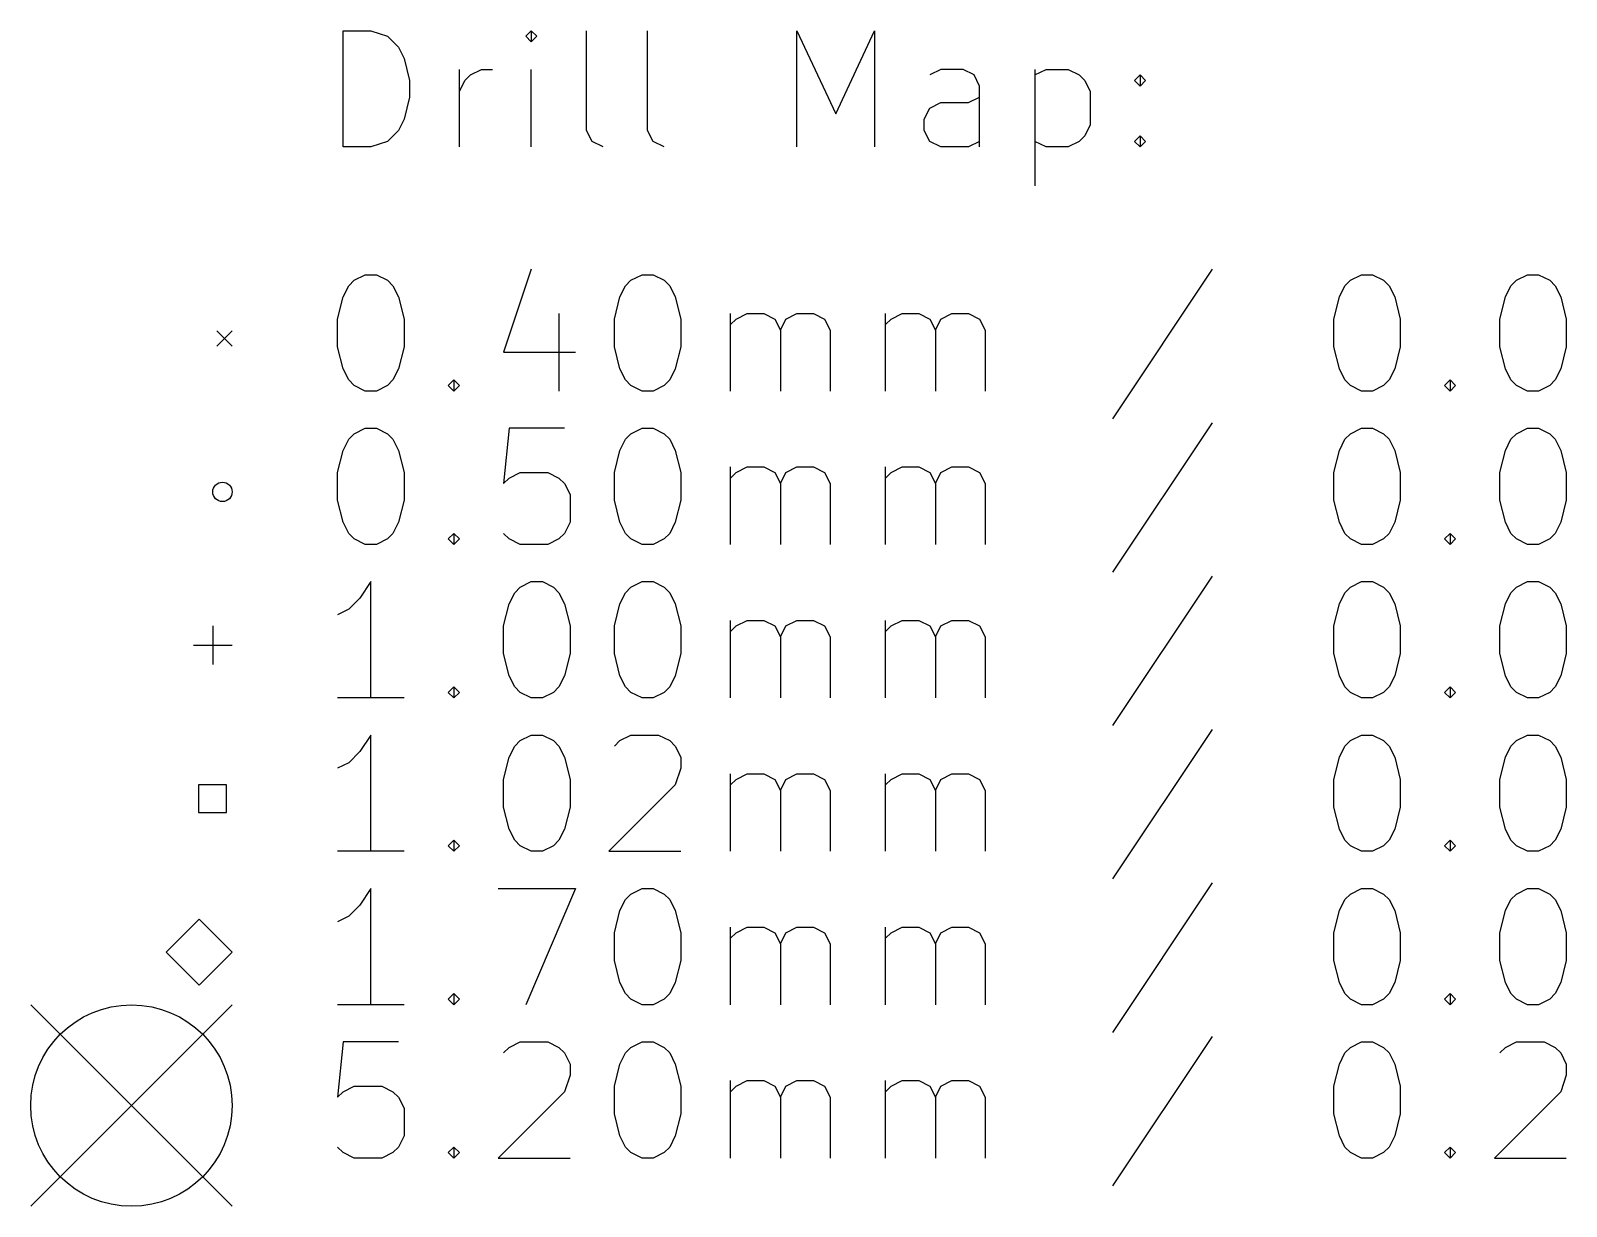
# Model space of a CAD drawing. Extents: x -5 to 120, y -32 to 64.
# Drawn here: x -5.28 to 34.36, y -32.08 to -1.73 of the extents above; entities that cross this region are included whole.
import ezdxf

# ---------------------------------------------------------------- set-up
doc = ezdxf.new("R2010")
doc.units = 0
doc.header["$MEASUREMENT"] = 0
doc.layers.add('BLACK', color=7, linetype='CONTINUOUS')

msp = doc.modelspace()

# ---------------------------------------------------------------- linework, layer by layer
at = {"layer": 'BLACK', "linetype": 'CONTINUOUS'}
for p, q in [((2.78928, -4.73214), (2.78928, -1.73214)), ((2.78928, -1.73214), (3.50357, -1.73214)), ((3.50357, -1.73214), (3.93214, -1.875)), ((3.93214, -1.875), (4.21786, -2.16071)), ((7.64643, -1.73214), (7.50357, -1.875)), ((7.50357, -1.875), (7.64643, -2.01786)), ((7.78928, -1.875), (7.64643, -1.73214)), ((7.64643, -1.73214), (7.64643, -2.01786)), ((7.64643, -2.01786), (7.78928, -1.875)), ((9.075, -4.30357), (9.075, -1.73214)), ((10.6464, -4.30357), (10.6464, -1.73214)), ((14.5036, -4.73214), (14.5036, -1.73214)), ((14.5036, -1.73214), (15.5036, -3.875)), ((15.5036, -3.875), (16.5036, -1.73214)), ((16.5036, -1.73214), (16.5036, -4.73214)), ((4.21786, -2.16071), (4.36071, -2.44643)), ((4.36071, -2.44643), (4.50357, -3.01786)), ((5.78928, -4.73214), (5.78928, -2.73214)), ((6.075, -2.875), (6.36071, -2.73214)), ((6.36071, -2.73214), (6.64643, -2.73214)), ((7.64643, -4.73214), (7.64643, -2.73214)), ((18.2179, -2.73214), (17.9321, -2.875)), ((18.7893, -2.73214), (18.2179, -2.73214)), ((19.075, -2.875), (18.7893, -2.73214)), ((20.6464, -2.73214), (20.6464, -5.73214)), ((20.6464, -2.875), (20.9321, -2.73214)), ((20.9321, -2.73214), (21.5036, -2.73214)), ((21.5036, -2.73214), (21.7893, -2.875)), ((4.50357, -3.01786), (4.50357, -3.44643)), ((5.78928, -3.30357), (5.93214, -3.01786)), ((5.93214, -3.01786), (6.075, -2.875)), ((19.2179, -3.16071), (19.075, -2.875)), ((19.2179, -4.73214), (19.2179, -3.16071)), ((21.7893, -2.875), (21.9321, -3.01786)), ((21.9321, -3.01786), (22.075, -3.30357)), ((23.2179, -3.01786), (23.3607, -2.875)), ((23.3607, -3.16071), (23.2179, -3.01786)), ((23.3607, -2.875), (23.5036, -3.01786)), ((23.3607, -2.875), (23.3607, -3.16071)), ((23.5036, -3.01786), (23.3607, -3.16071)), ((4.50357, -3.44643), (4.36071, -4.01786)), ((18.9321, -3.58929), (19.2179, -3.44643)), ((22.075, -3.30357), (22.075, -4.16071)), ((17.7893, -4.01786), (17.9321, -3.73214)), ((17.9321, -3.73214), (18.2179, -3.58929)), ((18.2179, -3.58929), (18.9321, -3.58929)), ((4.21786, -4.30357), (3.93214, -4.58929)), ((4.36071, -4.01786), (4.21786, -4.30357)), ((9.21786, -4.58929), (9.075, -4.30357)), ((10.7893, -4.58929), (10.6464, -4.30357)), ((17.7893, -4.30357), (17.7893, -4.01786)), ((17.9321, -4.58929), (17.7893, -4.30357)), ((22.075, -4.16071), (21.9321, -4.44643)), ((3.50357, -4.73214), (2.78928, -4.73214)), ((3.93214, -4.58929), (3.50357, -4.73214)), ((9.50357, -4.73214), (9.21786, -4.58929)), ((11.075, -4.73214), (10.7893, -4.58929)), ((18.2179, -4.73214), (17.9321, -4.58929)), ((18.9321, -4.73214), (18.2179, -4.73214)), ((19.2179, -4.58929), (18.9321, -4.73214)), ((20.9321, -4.73214), (20.6464, -4.58929)), ((21.5036, -4.73214), (20.9321, -4.73214)), ((21.7893, -4.58929), (21.5036, -4.73214)), ((21.9321, -4.44643), (21.7893, -4.58929)), ((23.2179, -4.58929), (23.3607, -4.44643)), ((23.3607, -4.73214), (23.2179, -4.58929)), ((23.3607, -4.44643), (23.5036, -4.58929)), ((23.3607, -4.44643), (23.3607, -4.73214)), ((23.5036, -4.58929), (23.3607, -4.73214)), ((7.64643, -7.88929), (6.93214, -10.0321)), ((25.2179, -7.88929), (22.6464, -11.7464)), ((2.78928, -8.60357), (2.93214, -8.31786)), ((2.93214, -8.31786), (3.075, -8.175)), ((3.075, -8.175), (3.36071, -8.03214)), ((3.36071, -8.03214), (3.64643, -8.03214)), ((3.64643, -8.03214), (3.93214, -8.175)), ((3.93214, -8.175), (4.075, -8.31786)), ((4.075, -8.31786), (4.21786, -8.60357)), ((9.93214, -8.60357), (10.075, -8.31786)), ((10.075, -8.31786), (10.2179, -8.175)), ((10.2179, -8.175), (10.5036, -8.03214)), ((10.5036, -8.03214), (10.7893, -8.03214)), ((10.7893, -8.03214), (11.075, -8.175)), ((11.075, -8.175), (11.2179, -8.31786)), ((11.2179, -8.31786), (11.3607, -8.60357)), ((28.5036, -8.60357), (28.6464, -8.31786)), ((28.6464, -8.31786), (28.7893, -8.175)), ((28.7893, -8.175), (29.075, -8.03214)), ((29.075, -8.03214), (29.3607, -8.03214)), ((29.3607, -8.03214), (29.6464, -8.175)), ((29.6464, -8.175), (29.7893, -8.31786)), ((29.7893, -8.31786), (29.9321, -8.60357)), ((32.7893, -8.60357), (32.9321, -8.31786)), ((32.9321, -8.31786), (33.075, -8.175)), ((33.075, -8.175), (33.3607, -8.03214)), ((33.3607, -8.03214), (33.6464, -8.03214)), ((33.6464, -8.03214), (33.9321, -8.175)), ((33.9321, -8.175), (34.075, -8.31786)), ((34.075, -8.31786), (34.2179, -8.60357)), ((2.64643, -9.175), (2.78928, -8.60357)), ((4.21786, -8.60357), (4.36071, -9.175)), ((9.78928, -9.175), (9.93214, -8.60357)), ((11.3607, -8.60357), (11.5036, -9.175)), ((28.3607, -9.175), (28.5036, -8.60357)), ((29.9321, -8.60357), (30.075, -9.175)), ((32.6464, -9.175), (32.7893, -8.60357)), ((34.2179, -8.60357), (34.3607, -9.175)), ((8.36071, -9.03214), (8.36071, -11.0321)), ((12.7893, -11.0321), (12.7893, -9.03214)), ((12.9321, -9.175), (13.2179, -9.03214)), ((13.2179, -9.03214), (13.6464, -9.03214)), ((13.6464, -9.03214), (13.9321, -9.175)), ((14.2179, -9.175), (14.5036, -9.03214)), ((14.5036, -9.03214), (14.9321, -9.03214)), ((14.9321, -9.03214), (15.2179, -9.175)), ((16.7893, -11.0321), (16.7893, -9.03214)), ((16.9321, -9.175), (17.2179, -9.03214)), ((17.2179, -9.03214), (17.6464, -9.03214)), ((17.6464, -9.03214), (17.9321, -9.175)), ((18.2179, -9.175), (18.5036, -9.03214)), ((18.5036, -9.03214), (18.9321, -9.03214)), ((18.9321, -9.03214), (19.2179, -9.175)), ((-0.475, -9.475), (-0.075, -9.875)), ((-0.075, -9.475), (-0.475, -9.875)), ((2.64643, -9.88929), (2.64643, -9.175)), ((4.36071, -9.175), (4.36071, -9.88929)), ((9.78928, -9.88929), (9.78928, -9.175)), ((11.5036, -9.175), (11.5036, -9.88929)), ((12.7893, -9.31786), (12.9321, -9.175)), ((13.9321, -9.175), (14.075, -9.46072)), ((14.075, -9.46072), (14.2179, -9.175)), ((14.075, -9.46072), (14.075, -11.0321)), ((15.2179, -9.175), (15.3607, -9.46072)), ((15.3607, -9.46072), (15.3607, -11.0321)), ((16.7893, -9.31786), (16.9321, -9.175)), ((17.9321, -9.175), (18.075, -9.46072)), ((18.075, -9.46072), (18.2179, -9.175)), ((18.075, -9.46072), (18.075, -11.0321)), ((19.2179, -9.175), (19.3607, -9.46072)), ((19.3607, -9.46072), (19.3607, -11.0321)), ((28.3607, -9.88929), (28.3607, -9.175)), ((30.075, -9.175), (30.075, -9.88929)), ((32.6464, -9.88929), (32.6464, -9.175)), ((34.3607, -9.175), (34.3607, -9.88929)), ((2.78928, -10.4607), (2.64643, -9.88929)), ((4.36071, -9.88929), (4.21786, -10.4607)), ((9.93214, -10.4607), (9.78928, -9.88929)), ((11.5036, -9.88929), (11.3607, -10.4607)), ((28.5036, -10.4607), (28.3607, -9.88929)), ((30.075, -9.88929), (29.9321, -10.4607)), ((32.7893, -10.4607), (32.6464, -9.88929)), ((34.3607, -9.88929), (34.2179, -10.4607)), ((6.93214, -10.0321), (8.78928, -10.0321)), ((2.93214, -10.7464), (2.78928, -10.4607)), ((4.21786, -10.4607), (4.075, -10.7464)), ((10.075, -10.7464), (9.93214, -10.4607)), ((11.3607, -10.4607), (11.2179, -10.7464)), ((28.6464, -10.7464), (28.5036, -10.4607)), ((29.9321, -10.4607), (29.7893, -10.7464)), ((32.9321, -10.7464), (32.7893, -10.4607)), ((34.2179, -10.4607), (34.075, -10.7464)), ((3.075, -10.8893), (2.93214, -10.7464)), ((3.36071, -11.0321), (3.075, -10.8893)), ((3.64643, -11.0321), (3.36071, -11.0321)), ((3.93214, -10.8893), (3.64643, -11.0321)), ((4.075, -10.7464), (3.93214, -10.8893)), ((5.50357, -10.8893), (5.64643, -10.7464)), ((5.64643, -11.0321), (5.50357, -10.8893)), ((5.64643, -10.7464), (5.78928, -10.8893)), ((5.64643, -10.7464), (5.64643, -11.0321)), ((5.78928, -10.8893), (5.64643, -11.0321)), ((10.2179, -10.8893), (10.075, -10.7464)), ((10.5036, -11.0321), (10.2179, -10.8893)), ((10.7893, -11.0321), (10.5036, -11.0321)), ((11.075, -10.8893), (10.7893, -11.0321)), ((11.2179, -10.7464), (11.075, -10.8893)), ((28.7893, -10.8893), (28.6464, -10.7464)), ((29.075, -11.0321), (28.7893, -10.8893)), ((29.3607, -11.0321), (29.075, -11.0321)), ((29.6464, -10.8893), (29.3607, -11.0321)), ((29.7893, -10.7464), (29.6464, -10.8893)), ((31.2179, -10.8893), (31.3607, -10.7464)), ((31.3607, -11.0321), (31.2179, -10.8893)), ((31.3607, -10.7464), (31.5036, -10.8893)), ((31.3607, -10.7464), (31.3607, -11.0321)), ((31.5036, -10.8893), (31.3607, -11.0321)), ((33.075, -10.8893), (32.9321, -10.7464)), ((33.3607, -11.0321), (33.075, -10.8893)), ((33.6464, -11.0321), (33.3607, -11.0321)), ((33.9321, -10.8893), (33.6464, -11.0321)), ((34.075, -10.7464), (33.9321, -10.8893)), ((25.2179, -11.8493), (22.6464, -15.7064)), ((2.78928, -12.5636), (2.93214, -12.2779)), ((2.93214, -12.2779), (3.075, -12.135)), ((3.075, -12.135), (3.36071, -11.9921)), ((3.36071, -11.9921), (3.64643, -11.9921)), ((3.64643, -11.9921), (3.93214, -12.135)), ((3.93214, -12.135), (4.075, -12.2779)), ((4.075, -12.2779), (4.21786, -12.5636)), ((7.075, -11.9921), (6.93214, -13.4207)), ((8.50357, -11.9921), (7.075, -11.9921)), ((9.93214, -12.5636), (10.075, -12.2779)), ((10.075, -12.2779), (10.2179, -12.135)), ((10.2179, -12.135), (10.5036, -11.9921)), ((10.5036, -11.9921), (10.7893, -11.9921)), ((10.7893, -11.9921), (11.075, -12.135)), ((11.075, -12.135), (11.2179, -12.2779)), ((11.2179, -12.2779), (11.3607, -12.5636)), ((28.5036, -12.5636), (28.6464, -12.2779)), ((28.6464, -12.2779), (28.7893, -12.135)), ((28.7893, -12.135), (29.075, -11.9921)), ((29.075, -11.9921), (29.3607, -11.9921)), ((29.3607, -11.9921), (29.6464, -12.135)), ((29.6464, -12.135), (29.7893, -12.2779)), ((29.7893, -12.2779), (29.9321, -12.5636)), ((32.7893, -12.5636), (32.9321, -12.2779)), ((32.9321, -12.2779), (33.075, -12.135)), ((33.075, -12.135), (33.3607, -11.9921)), ((33.3607, -11.9921), (33.6464, -11.9921)), ((33.6464, -11.9921), (33.9321, -12.135)), ((33.9321, -12.135), (34.075, -12.2779)), ((34.075, -12.2779), (34.2179, -12.5636)), ((2.64643, -13.135), (2.78928, -12.5636)), ((4.21786, -12.5636), (4.36071, -13.135)), ((9.78928, -13.135), (9.93214, -12.5636)), ((11.3607, -12.5636), (11.5036, -13.135)), ((28.3607, -13.135), (28.5036, -12.5636)), ((29.9321, -12.5636), (30.075, -13.135)), ((32.6464, -13.135), (32.7893, -12.5636)), ((34.2179, -12.5636), (34.3607, -13.135)), ((12.7893, -14.9921), (12.7893, -12.9921)), ((12.9321, -13.135), (13.2179, -12.9921)), ((13.2179, -12.9921), (13.6464, -12.9921)), ((13.6464, -12.9921), (13.9321, -13.135)), ((14.2179, -13.135), (14.5036, -12.9921)), ((14.5036, -12.9921), (14.9321, -12.9921)), ((14.9321, -12.9921), (15.2179, -13.135)), ((16.7893, -14.9921), (16.7893, -12.9921)), ((16.9321, -13.135), (17.2179, -12.9921)), ((17.2179, -12.9921), (17.6464, -12.9921)), ((17.6464, -12.9921), (17.9321, -13.135)), ((18.2179, -13.135), (18.5036, -12.9921)), ((18.5036, -12.9921), (18.9321, -12.9921)), ((18.9321, -12.9921), (19.2179, -13.135)), ((2.64643, -13.8493), (2.64643, -13.135)), ((4.36071, -13.135), (4.36071, -13.8493)), ((6.93214, -13.4207), (7.075, -13.2779)), ((7.075, -13.2779), (7.36071, -13.135)), ((7.36071, -13.135), (8.075, -13.135)), ((8.075, -13.135), (8.36071, -13.2779)), ((8.36071, -13.2779), (8.50357, -13.4207)), ((8.50357, -13.4207), (8.64643, -13.7064)), ((9.78928, -13.8493), (9.78928, -13.135)), ((11.5036, -13.135), (11.5036, -13.8493)), ((12.7893, -13.2779), (12.9321, -13.135)), ((13.9321, -13.135), (14.075, -13.4207)), ((14.075, -13.4207), (14.2179, -13.135)), ((14.075, -13.4207), (14.075, -14.9921)), ((15.2179, -13.135), (15.3607, -13.4207)), ((15.3607, -13.4207), (15.3607, -14.9921)), ((16.7893, -13.2779), (16.9321, -13.135)), ((17.9321, -13.135), (18.075, -13.4207)), ((18.075, -13.4207), (18.2179, -13.135)), ((18.075, -13.4207), (18.075, -14.9921)), ((19.2179, -13.135), (19.3607, -13.4207)), ((19.3607, -13.4207), (19.3607, -14.9921)), ((28.3607, -13.8493), (28.3607, -13.135)), ((30.075, -13.135), (30.075, -13.8493)), ((32.6464, -13.8493), (32.6464, -13.135)), ((34.3607, -13.135), (34.3607, -13.8493)), ((2.78928, -14.4207), (2.64643, -13.8493)), ((4.36071, -13.8493), (4.21786, -14.4207)), ((8.64643, -13.7064), (8.64643, -14.4207)), ((9.93214, -14.4207), (9.78928, -13.8493)), ((11.5036, -13.8493), (11.3607, -14.4207)), ((28.5036, -14.4207), (28.3607, -13.8493)), ((30.075, -13.8493), (29.9321, -14.4207)), ((32.7893, -14.4207), (32.6464, -13.8493)), ((34.3607, -13.8493), (34.2179, -14.4207)), ((2.93214, -14.7064), (2.78928, -14.4207)), ((4.21786, -14.4207), (4.075, -14.7064)), ((8.64643, -14.4207), (8.50357, -14.7064)), ((10.075, -14.7064), (9.93214, -14.4207)), ((11.3607, -14.4207), (11.2179, -14.7064)), ((28.6464, -14.7064), (28.5036, -14.4207)), ((29.9321, -14.4207), (29.7893, -14.7064)), ((32.9321, -14.7064), (32.7893, -14.4207)), ((34.2179, -14.4207), (34.075, -14.7064)), ((3.075, -14.8493), (2.93214, -14.7064)), ((3.36071, -14.9921), (3.075, -14.8493)), ((3.64643, -14.9921), (3.36071, -14.9921)), ((3.93214, -14.8493), (3.64643, -14.9921)), ((4.075, -14.7064), (3.93214, -14.8493)), ((5.50357, -14.8493), (5.64643, -14.7064)), ((5.64643, -14.9921), (5.50357, -14.8493)), ((5.64643, -14.7064), (5.78928, -14.8493)), ((5.64643, -14.7064), (5.64643, -14.9921)), ((5.78928, -14.8493), (5.64643, -14.9921)), ((7.075, -14.8493), (6.93214, -14.7064)), ((7.36071, -14.9921), (7.075, -14.8493)), ((8.075, -14.9921), (7.36071, -14.9921)), ((8.36071, -14.8493), (8.075, -14.9921)), ((8.50357, -14.7064), (8.36071, -14.8493)), ((10.2179, -14.8493), (10.075, -14.7064)), ((10.5036, -14.9921), (10.2179, -14.8493)), ((10.7893, -14.9921), (10.5036, -14.9921)), ((11.075, -14.8493), (10.7893, -14.9921)), ((11.2179, -14.7064), (11.075, -14.8493)), ((28.7893, -14.8493), (28.6464, -14.7064)), ((29.075, -14.9921), (28.7893, -14.8493)), ((29.3607, -14.9921), (29.075, -14.9921)), ((29.6464, -14.8493), (29.3607, -14.9921)), ((29.7893, -14.7064), (29.6464, -14.8493)), ((31.2179, -14.8493), (31.3607, -14.7064)), ((31.3607, -14.9921), (31.2179, -14.8493)), ((31.3607, -14.7064), (31.5036, -14.8493)), ((31.3607, -14.7064), (31.3607, -14.9921)), ((31.5036, -14.8493), (31.3607, -14.9921)), ((33.075, -14.8493), (32.9321, -14.7064)), ((33.3607, -14.9921), (33.075, -14.8493)), ((33.6464, -14.9921), (33.3607, -14.9921)), ((33.9321, -14.8493), (33.6464, -14.9921)), ((34.075, -14.7064), (33.9321, -14.8493)), ((25.2179, -15.8093), (22.6464, -19.6664)), ((3.50357, -15.9521), (3.21786, -16.3807)), ((3.50357, -18.9521), (3.50357, -15.9521)), ((7.075, -16.5236), (7.21786, -16.2379)), ((7.21786, -16.2379), (7.36071, -16.095)), ((7.36071, -16.095), (7.64643, -15.9521)), ((7.64643, -15.9521), (7.93214, -15.9521)), ((7.93214, -15.9521), (8.21786, -16.095)), ((8.21786, -16.095), (8.36071, -16.2379)), ((8.36071, -16.2379), (8.50357, -16.5236)), ((9.93214, -16.5236), (10.075, -16.2379)), ((10.075, -16.2379), (10.2179, -16.095)), ((10.2179, -16.095), (10.5036, -15.9521)), ((10.5036, -15.9521), (10.7893, -15.9521)), ((10.7893, -15.9521), (11.075, -16.095)), ((11.075, -16.095), (11.2179, -16.2379)), ((11.2179, -16.2379), (11.3607, -16.5236)), ((28.5036, -16.5236), (28.6464, -16.2379)), ((28.6464, -16.2379), (28.7893, -16.095)), ((28.7893, -16.095), (29.075, -15.9521)), ((29.075, -15.9521), (29.3607, -15.9521)), ((29.3607, -15.9521), (29.6464, -16.095)), ((29.6464, -16.095), (29.7893, -16.2379)), ((29.7893, -16.2379), (29.9321, -16.5236)), ((32.7893, -16.5236), (32.9321, -16.2379)), ((32.9321, -16.2379), (33.075, -16.095)), ((33.075, -16.095), (33.3607, -15.9521)), ((33.3607, -15.9521), (33.6464, -15.9521)), ((33.6464, -15.9521), (33.9321, -16.095)), ((33.9321, -16.095), (34.075, -16.2379)), ((34.075, -16.2379), (34.2179, -16.5236)), ((3.21786, -16.3807), (2.93214, -16.6664)), ((6.93214, -17.095), (7.075, -16.5236)), ((8.50357, -16.5236), (8.64643, -17.095)), ((9.78928, -17.095), (9.93214, -16.5236)), ((11.3607, -16.5236), (11.5036, -17.095)), ((28.3607, -17.095), (28.5036, -16.5236)), ((29.9321, -16.5236), (30.075, -17.095)), ((32.6464, -17.095), (32.7893, -16.5236)), ((34.2179, -16.5236), (34.3607, -17.095)), ((2.93214, -16.6664), (2.64643, -16.8093)), ((12.7893, -18.9521), (12.7893, -16.9521)), ((12.9321, -17.095), (13.2179, -16.9521)), ((13.2179, -16.9521), (13.6464, -16.9521)), ((13.6464, -16.9521), (13.9321, -17.095)), ((14.2179, -17.095), (14.5036, -16.9521)), ((14.5036, -16.9521), (14.9321, -16.9521)), ((14.9321, -16.9521), (15.2179, -17.095)), ((16.7893, -18.9521), (16.7893, -16.9521)), ((16.9321, -17.095), (17.2179, -16.9521)), ((17.2179, -16.9521), (17.6464, -16.9521)), ((17.6464, -16.9521), (17.9321, -17.095)), ((18.2179, -17.095), (18.5036, -16.9521)), ((18.5036, -16.9521), (18.9321, -16.9521)), ((18.9321, -16.9521), (19.2179, -17.095)), ((-0.575, -17.095), (-0.575, -18.095)), ((6.93214, -17.8093), (6.93214, -17.095)), ((8.64643, -17.095), (8.64643, -17.8093)), ((9.78928, -17.8093), (9.78928, -17.095)), ((11.5036, -17.095), (11.5036, -17.8093)), ((12.7893, -17.2379), (12.9321, -17.095)), ((13.9321, -17.095), (14.075, -17.3807)), ((14.075, -17.3807), (14.2179, -17.095)), ((14.075, -17.3807), (14.075, -18.9521)), ((15.2179, -17.095), (15.3607, -17.3807)), ((15.3607, -17.3807), (15.3607, -18.9521)), ((16.7893, -17.2379), (16.9321, -17.095)), ((17.9321, -17.095), (18.075, -17.3807)), ((18.075, -17.3807), (18.2179, -17.095)), ((18.075, -17.3807), (18.075, -18.9521)), ((19.2179, -17.095), (19.3607, -17.3807)), ((19.3607, -17.3807), (19.3607, -18.9521)), ((28.3607, -17.8093), (28.3607, -17.095)), ((30.075, -17.095), (30.075, -17.8093)), ((32.6464, -17.8093), (32.6464, -17.095)), ((34.3607, -17.095), (34.3607, -17.8093)), ((-1.075, -17.595), (-0.075, -17.595)), ((7.075, -18.3807), (6.93214, -17.8093)), ((8.64643, -17.8093), (8.50357, -18.3807)), ((9.93214, -18.3807), (9.78928, -17.8093)), ((11.5036, -17.8093), (11.3607, -18.3807)), ((28.5036, -18.3807), (28.3607, -17.8093)), ((30.075, -17.8093), (29.9321, -18.3807)), ((32.7893, -18.3807), (32.6464, -17.8093)), ((34.3607, -17.8093), (34.2179, -18.3807)), ((7.21786, -18.6664), (7.075, -18.3807)), ((8.50357, -18.3807), (8.36071, -18.6664)), ((10.075, -18.6664), (9.93214, -18.3807)), ((11.3607, -18.3807), (11.2179, -18.6664)), ((28.6464, -18.6664), (28.5036, -18.3807)), ((29.9321, -18.3807), (29.7893, -18.6664)), ((32.9321, -18.6664), (32.7893, -18.3807)), ((34.2179, -18.3807), (34.075, -18.6664)), ((4.36071, -18.9521), (2.64643, -18.9521)), ((5.50357, -18.8093), (5.64643, -18.6664)), ((5.64643, -18.9521), (5.50357, -18.8093)), ((5.64643, -18.6664), (5.78928, -18.8093)), ((5.64643, -18.6664), (5.64643, -18.9521)), ((5.78928, -18.8093), (5.64643, -18.9521)), ((7.36071, -18.8093), (7.21786, -18.6664)), ((7.64643, -18.9521), (7.36071, -18.8093)), ((7.93214, -18.9521), (7.64643, -18.9521)), ((8.21786, -18.8093), (7.93214, -18.9521)), ((8.36071, -18.6664), (8.21786, -18.8093)), ((10.2179, -18.8093), (10.075, -18.6664)), ((10.5036, -18.9521), (10.2179, -18.8093)), ((10.7893, -18.9521), (10.5036, -18.9521)), ((11.075, -18.8093), (10.7893, -18.9521)), ((11.2179, -18.6664), (11.075, -18.8093)), ((28.7893, -18.8093), (28.6464, -18.6664)), ((29.075, -18.9521), (28.7893, -18.8093)), ((29.3607, -18.9521), (29.075, -18.9521)), ((29.6464, -18.8093), (29.3607, -18.9521)), ((29.7893, -18.6664), (29.6464, -18.8093)), ((31.2179, -18.8093), (31.3607, -18.6664)), ((31.3607, -18.9521), (31.2179, -18.8093)), ((31.3607, -18.6664), (31.5036, -18.8093)), ((31.3607, -18.6664), (31.3607, -18.9521)), ((31.5036, -18.8093), (31.3607, -18.9521)), ((33.075, -18.8093), (32.9321, -18.6664)), ((33.3607, -18.9521), (33.075, -18.8093)), ((33.6464, -18.9521), (33.3607, -18.9521)), ((33.9321, -18.8093), (33.6464, -18.9521)), ((34.075, -18.6664), (33.9321, -18.8093)), ((25.2179, -19.7693), (22.6464, -23.6264)), ((3.50357, -19.9121), (3.21786, -20.3407)), ((3.50357, -22.9121), (3.50357, -19.9121)), ((7.075, -20.4836), (7.21786, -20.1979)), ((7.21786, -20.1979), (7.36071, -20.055)), ((7.36071, -20.055), (7.64643, -19.9121)), ((7.64643, -19.9121), (7.93214, -19.9121)), ((7.93214, -19.9121), (8.21786, -20.055)), ((8.21786, -20.055), (8.36071, -20.1979)), ((8.36071, -20.1979), (8.50357, -20.4836)), ((9.78928, -20.1979), (9.93214, -20.055)), ((9.93214, -20.055), (10.2179, -19.9121)), ((10.2179, -19.9121), (10.9321, -19.9121)), ((10.9321, -19.9121), (11.2179, -20.055)), ((11.2179, -20.055), (11.3607, -20.1979)), ((11.3607, -20.1979), (11.5036, -20.4836)), ((28.5036, -20.4836), (28.6464, -20.1979)), ((28.6464, -20.1979), (28.7893, -20.055)), ((28.7893, -20.055), (29.075, -19.9121)), ((29.075, -19.9121), (29.3607, -19.9121)), ((29.3607, -19.9121), (29.6464, -20.055)), ((29.6464, -20.055), (29.7893, -20.1979)), ((29.7893, -20.1979), (29.9321, -20.4836)), ((32.7893, -20.4836), (32.9321, -20.1979)), ((32.9321, -20.1979), (33.075, -20.055)), ((33.075, -20.055), (33.3607, -19.9121)), ((33.3607, -19.9121), (33.6464, -19.9121)), ((33.6464, -19.9121), (33.9321, -20.055)), ((33.9321, -20.055), (34.075, -20.1979)), ((34.075, -20.1979), (34.2179, -20.4836)), ((3.21786, -20.3407), (2.93214, -20.6264)), ((6.93214, -21.055), (7.075, -20.4836)), ((8.50357, -20.4836), (8.64643, -21.055)), ((11.5036, -20.4836), (11.5036, -20.7693)), ((28.3607, -21.055), (28.5036, -20.4836)), ((29.9321, -20.4836), (30.075, -21.055)), ((32.6464, -21.055), (32.7893, -20.4836)), ((34.2179, -20.4836), (34.3607, -21.055)), ((2.93214, -20.6264), (2.64643, -20.7693)), ((11.5036, -20.7693), (11.3607, -21.1979)), ((12.7893, -22.9121), (12.7893, -20.9121)), ((12.9321, -21.055), (13.2179, -20.9121)), ((13.2179, -20.9121), (13.6464, -20.9121)), ((13.6464, -20.9121), (13.9321, -21.055)), ((14.2179, -21.055), (14.5036, -20.9121)), ((14.5036, -20.9121), (14.9321, -20.9121)), ((14.9321, -20.9121), (15.2179, -21.055)), ((16.7893, -22.9121), (16.7893, -20.9121)), ((16.9321, -21.055), (17.2179, -20.9121)), ((17.2179, -20.9121), (17.6464, -20.9121)), ((17.6464, -20.9121), (17.9321, -21.055)), ((18.2179, -21.055), (18.5036, -20.9121)), ((18.5036, -20.9121), (18.9321, -20.9121)), ((18.9321, -20.9121), (19.2179, -21.055)), ((-0.22379, -21.1958), (-0.94222, -21.1958)), ((-0.94222, -21.1958), (-0.94222, -21.9142)), ((-0.22379, -21.9142), (-0.22379, -21.1958)), ((6.93214, -21.7693), (6.93214, -21.055)), ((8.64643, -21.055), (8.64643, -21.7693)), ((11.3607, -21.1979), (9.64643, -22.9121)), ((12.7893, -21.1979), (12.9321, -21.055)), ((13.9321, -21.055), (14.075, -21.3407)), ((14.075, -21.3407), (14.2179, -21.055)), ((14.075, -21.3407), (14.075, -22.9121)), ((15.2179, -21.055), (15.3607, -21.3407)), ((15.3607, -21.3407), (15.3607, -22.9121)), ((16.7893, -21.1979), (16.9321, -21.055)), ((17.9321, -21.055), (18.075, -21.3407)), ((18.075, -21.3407), (18.2179, -21.055)), ((18.075, -21.3407), (18.075, -22.9121)), ((19.2179, -21.055), (19.3607, -21.3407)), ((19.3607, -21.3407), (19.3607, -22.9121)), ((28.3607, -21.7693), (28.3607, -21.055)), ((30.075, -21.055), (30.075, -21.7693)), ((32.6464, -21.7693), (32.6464, -21.055)), ((34.3607, -21.055), (34.3607, -21.7693)), ((7.075, -22.3407), (6.93214, -21.7693)), ((8.64643, -21.7693), (8.50357, -22.3407)), ((28.5036, -22.3407), (28.3607, -21.7693)), ((30.075, -21.7693), (29.9321, -22.3407)), ((32.7893, -22.3407), (32.6464, -21.7693)), ((34.3607, -21.7693), (34.2179, -22.3407)), ((-0.94222, -21.9142), (-0.22379, -21.9142)), ((7.21786, -22.6264), (7.075, -22.3407)), ((8.50357, -22.3407), (8.36071, -22.6264)), ((28.6464, -22.6264), (28.5036, -22.3407)), ((29.9321, -22.3407), (29.7893, -22.6264)), ((32.9321, -22.6264), (32.7893, -22.3407)), ((34.2179, -22.3407), (34.075, -22.6264)), ((4.36071, -22.9121), (2.64643, -22.9121)), ((5.50357, -22.7693), (5.64643, -22.6264)), ((5.64643, -22.9121), (5.50357, -22.7693)), ((5.64643, -22.6264), (5.78928, -22.7693)), ((5.64643, -22.6264), (5.64643, -22.9121)), ((5.78928, -22.7693), (5.64643, -22.9121)), ((7.36071, -22.7693), (7.21786, -22.6264)), ((7.64643, -22.9121), (7.36071, -22.7693)), ((7.93214, -22.9121), (7.64643, -22.9121)), ((8.21786, -22.7693), (7.93214, -22.9121)), ((8.36071, -22.6264), (8.21786, -22.7693)), ((9.64643, -22.9121), (11.5036, -22.9121)), ((28.7893, -22.7693), (28.6464, -22.6264)), ((29.075, -22.9121), (28.7893, -22.7693)), ((29.3607, -22.9121), (29.075, -22.9121)), ((29.6464, -22.7693), (29.3607, -22.9121)), ((29.7893, -22.6264), (29.6464, -22.7693)), ((31.2179, -22.7693), (31.3607, -22.6264)), ((31.3607, -22.9121), (31.2179, -22.7693)), ((31.3607, -22.6264), (31.5036, -22.7693)), ((31.3607, -22.6264), (31.3607, -22.9121)), ((31.5036, -22.7693), (31.3607, -22.9121)), ((33.075, -22.7693), (32.9321, -22.6264)), ((33.3607, -22.9121), (33.075, -22.7693)), ((33.6464, -22.9121), (33.3607, -22.9121)), ((33.9321, -22.7693), (33.6464, -22.9121)), ((34.075, -22.6264), (33.9321, -22.7693)), ((25.2179, -23.7293), (22.6464, -27.5864)), ((3.50357, -23.8721), (3.21786, -24.3007)), ((3.50357, -26.8721), (3.50357, -23.8721)), ((6.78928, -23.8721), (8.78928, -23.8721)), ((8.78928, -23.8721), (7.50357, -26.8721)), ((9.93214, -24.4436), (10.075, -24.1579)), ((10.075, -24.1579), (10.2179, -24.015)), ((10.2179, -24.015), (10.5036, -23.8721)), ((10.5036, -23.8721), (10.7893, -23.8721)), ((10.7893, -23.8721), (11.075, -24.015)), ((11.075, -24.015), (11.2179, -24.1579)), ((11.2179, -24.1579), (11.3607, -24.4436)), ((28.5036, -24.4436), (28.6464, -24.1579)), ((28.6464, -24.1579), (28.7893, -24.015)), ((28.7893, -24.015), (29.075, -23.8721)), ((29.075, -23.8721), (29.3607, -23.8721)), ((29.3607, -23.8721), (29.6464, -24.015)), ((29.6464, -24.015), (29.7893, -24.1579)), ((29.7893, -24.1579), (29.9321, -24.4436)), ((32.7893, -24.4436), (32.9321, -24.1579)), ((32.9321, -24.1579), (33.075, -24.015)), ((33.075, -24.015), (33.3607, -23.8721)), ((33.3607, -23.8721), (33.6464, -23.8721)), ((33.6464, -23.8721), (33.9321, -24.015)), ((33.9321, -24.015), (34.075, -24.1579)), ((34.075, -24.1579), (34.2179, -24.4436)), ((3.21786, -24.3007), (2.93214, -24.5864)), ((9.78928, -25.015), (9.93214, -24.4436)), ((11.3607, -24.4436), (11.5036, -25.015)), ((28.3607, -25.015), (28.5036, -24.4436)), ((29.9321, -24.4436), (30.075, -25.015)), ((32.6464, -25.015), (32.7893, -24.4436)), ((34.2179, -24.4436), (34.3607, -25.015)), ((-0.925, -24.665), (-1.775, -25.515)), ((-0.075, -25.515), (-0.925, -24.665)), ((2.93214, -24.5864), (2.64643, -24.7293)), ((12.7893, -26.8721), (12.7893, -24.8721)), ((12.9321, -25.015), (13.2179, -24.8721)), ((13.2179, -24.8721), (13.6464, -24.8721)), ((13.6464, -24.8721), (13.9321, -25.015)), ((14.2179, -25.015), (14.5036, -24.8721)), ((14.5036, -24.8721), (14.9321, -24.8721)), ((14.9321, -24.8721), (15.2179, -25.015)), ((16.7893, -26.8721), (16.7893, -24.8721)), ((16.9321, -25.015), (17.2179, -24.8721)), ((17.2179, -24.8721), (17.6464, -24.8721)), ((17.6464, -24.8721), (17.9321, -25.015)), ((18.2179, -25.015), (18.5036, -24.8721)), ((18.5036, -24.8721), (18.9321, -24.8721)), ((18.9321, -24.8721), (19.2179, -25.015)), ((9.78928, -25.7293), (9.78928, -25.015)), ((11.5036, -25.015), (11.5036, -25.7293)), ((12.7893, -25.1579), (12.9321, -25.015)), ((13.9321, -25.015), (14.075, -25.3007)), ((14.075, -25.3007), (14.2179, -25.015)), ((14.075, -25.3007), (14.075, -26.8721)), ((15.2179, -25.015), (15.3607, -25.3007)), ((15.3607, -25.3007), (15.3607, -26.8721)), ((16.7893, -25.1579), (16.9321, -25.015)), ((17.9321, -25.015), (18.075, -25.3007)), ((18.075, -25.3007), (18.2179, -25.015)), ((18.075, -25.3007), (18.075, -26.8721)), ((19.2179, -25.015), (19.3607, -25.3007)), ((19.3607, -25.3007), (19.3607, -26.8721)), ((28.3607, -25.7293), (28.3607, -25.015)), ((30.075, -25.015), (30.075, -25.7293)), ((32.6464, -25.7293), (32.6464, -25.015)), ((34.3607, -25.015), (34.3607, -25.7293)), ((-1.775, -25.515), (-0.925, -26.365)), ((-0.925, -26.365), (-0.075, -25.515)), ((9.93214, -26.3007), (9.78928, -25.7293)), ((11.5036, -25.7293), (11.3607, -26.3007)), ((28.5036, -26.3007), (28.3607, -25.7293)), ((30.075, -25.7293), (29.9321, -26.3007)), ((32.7893, -26.3007), (32.6464, -25.7293)), ((34.3607, -25.7293), (34.2179, -26.3007)), ((10.075, -26.5864), (9.93214, -26.3007)), ((11.3607, -26.3007), (11.2179, -26.5864)), ((28.6464, -26.5864), (28.5036, -26.3007)), ((29.9321, -26.3007), (29.7893, -26.5864)), ((32.9321, -26.5864), (32.7893, -26.3007)), ((34.2179, -26.3007), (34.075, -26.5864)), ((-5.275, -26.875), (-0.075, -32.075)), ((-0.075, -26.875), (-5.275, -32.075)), ((4.36071, -26.8721), (2.64643, -26.8721)), ((5.50357, -26.7293), (5.64643, -26.5864)), ((5.64643, -26.8721), (5.50357, -26.7293)), ((5.64643, -26.5864), (5.78928, -26.7293)), ((5.64643, -26.5864), (5.64643, -26.8721)), ((5.78928, -26.7293), (5.64643, -26.8721)), ((10.2179, -26.7293), (10.075, -26.5864)), ((10.5036, -26.8721), (10.2179, -26.7293)), ((10.7893, -26.8721), (10.5036, -26.8721)), ((11.075, -26.7293), (10.7893, -26.8721)), ((11.2179, -26.5864), (11.075, -26.7293)), ((28.7893, -26.7293), (28.6464, -26.5864)), ((29.075, -26.8721), (28.7893, -26.7293)), ((29.3607, -26.8721), (29.075, -26.8721)), ((29.6464, -26.7293), (29.3607, -26.8721)), ((29.7893, -26.5864), (29.6464, -26.7293)), ((31.2179, -26.7293), (31.3607, -26.5864)), ((31.3607, -26.8721), (31.2179, -26.7293)), ((31.3607, -26.5864), (31.5036, -26.7293)), ((31.3607, -26.5864), (31.3607, -26.8721)), ((31.5036, -26.7293), (31.3607, -26.8721)), ((33.075, -26.7293), (32.9321, -26.5864)), ((33.3607, -26.8721), (33.075, -26.7293)), ((33.6464, -26.8721), (33.3607, -26.8721)), ((33.9321, -26.7293), (33.6464, -26.8721)), ((34.075, -26.5864), (33.9321, -26.7293)), ((25.2179, -27.6893), (22.6464, -31.5464)), ((2.78928, -27.8321), (2.64643, -29.2607)), ((4.21786, -27.8321), (2.78928, -27.8321)), ((6.93214, -28.1179), (7.075, -27.975)), ((7.075, -27.975), (7.36071, -27.8321)), ((7.36071, -27.8321), (8.075, -27.8321)), ((8.075, -27.8321), (8.36071, -27.975)), ((8.36071, -27.975), (8.50357, -28.1179)), ((8.50357, -28.1179), (8.64643, -28.4036)), ((9.93214, -28.4036), (10.075, -28.1179)), ((10.075, -28.1179), (10.2179, -27.975)), ((10.2179, -27.975), (10.5036, -27.8321)), ((10.5036, -27.8321), (10.7893, -27.8321)), ((10.7893, -27.8321), (11.075, -27.975)), ((11.075, -27.975), (11.2179, -28.1179)), ((11.2179, -28.1179), (11.3607, -28.4036)), ((28.5036, -28.4036), (28.6464, -28.1179)), ((28.6464, -28.1179), (28.7893, -27.975)), ((28.7893, -27.975), (29.075, -27.8321)), ((29.075, -27.8321), (29.3607, -27.8321)), ((29.3607, -27.8321), (29.6464, -27.975)), ((29.6464, -27.975), (29.7893, -28.1179)), ((29.7893, -28.1179), (29.9321, -28.4036)), ((32.6464, -28.1179), (32.7893, -27.975)), ((32.7893, -27.975), (33.075, -27.8321)), ((33.075, -27.8321), (33.7893, -27.8321)), ((33.7893, -27.8321), (34.075, -27.975)), ((34.075, -27.975), (34.2179, -28.1179)), ((34.2179, -28.1179), (34.3607, -28.4036)), ((8.64643, -28.4036), (8.64643, -28.6893)), ((9.78928, -28.975), (9.93214, -28.4036)), ((11.3607, -28.4036), (11.5036, -28.975)), ((28.3607, -28.975), (28.5036, -28.4036)), ((29.9321, -28.4036), (30.075, -28.975)), ((34.3607, -28.4036), (34.3607, -28.6893)), ((8.64643, -28.6893), (8.50357, -29.1179)), ((12.7893, -30.8321), (12.7893, -28.8321)), ((12.9321, -28.975), (13.2179, -28.8321)), ((13.2179, -28.8321), (13.6464, -28.8321)), ((13.6464, -28.8321), (13.9321, -28.975)), ((14.2179, -28.975), (14.5036, -28.8321)), ((14.5036, -28.8321), (14.9321, -28.8321)), ((14.9321, -28.8321), (15.2179, -28.975)), ((16.7893, -30.8321), (16.7893, -28.8321)), ((16.9321, -28.975), (17.2179, -28.8321)), ((17.2179, -28.8321), (17.6464, -28.8321)), ((17.6464, -28.8321), (17.9321, -28.975)), ((18.2179, -28.975), (18.5036, -28.8321)), ((18.5036, -28.8321), (18.9321, -28.8321)), ((18.9321, -28.8321), (19.2179, -28.975)), ((34.3607, -28.6893), (34.2179, -29.1179)), ((2.64643, -29.2607), (2.78928, -29.1179)), ((2.78928, -29.1179), (3.075, -28.975)), ((3.075, -28.975), (3.78928, -28.975)), ((3.78928, -28.975), (4.075, -29.1179)), ((4.075, -29.1179), (4.21786, -29.2607)), ((4.21786, -29.2607), (4.36071, -29.5464)), ((8.50357, -29.1179), (6.78928, -30.8321)), ((9.78928, -29.6893), (9.78928, -28.975)), ((11.5036, -28.975), (11.5036, -29.6893)), ((12.7893, -29.1179), (12.9321, -28.975)), ((13.9321, -28.975), (14.075, -29.2607)), ((14.075, -29.2607), (14.2179, -28.975)), ((14.075, -29.2607), (14.075, -30.8321)), ((15.2179, -28.975), (15.3607, -29.2607)), ((15.3607, -29.2607), (15.3607, -30.8321)), ((16.7893, -29.1179), (16.9321, -28.975)), ((17.9321, -28.975), (18.075, -29.2607)), ((18.075, -29.2607), (18.2179, -28.975)), ((18.075, -29.2607), (18.075, -30.8321)), ((19.2179, -28.975), (19.3607, -29.2607)), ((19.3607, -29.2607), (19.3607, -30.8321)), ((28.3607, -29.6893), (28.3607, -28.975)), ((30.075, -28.975), (30.075, -29.6893)), ((34.2179, -29.1179), (32.5036, -30.8321)), ((4.36071, -29.5464), (4.36071, -30.2607)), ((9.93214, -30.2607), (9.78928, -29.6893)), ((11.5036, -29.6893), (11.3607, -30.2607)), ((28.5036, -30.2607), (28.3607, -29.6893)), ((30.075, -29.6893), (29.9321, -30.2607)), ((4.36071, -30.2607), (4.21786, -30.5464)), ((10.075, -30.5464), (9.93214, -30.2607)), ((11.3607, -30.2607), (11.2179, -30.5464)), ((28.6464, -30.5464), (28.5036, -30.2607)), ((29.9321, -30.2607), (29.7893, -30.5464)), ((2.78928, -30.6893), (2.64643, -30.5464)), ((3.075, -30.8321), (2.78928, -30.6893)), ((3.78928, -30.8321), (3.075, -30.8321)), ((4.075, -30.6893), (3.78928, -30.8321)), ((4.21786, -30.5464), (4.075, -30.6893)), ((5.50357, -30.6893), (5.64643, -30.5464)), ((5.64643, -30.8321), (5.50357, -30.6893)), ((5.64643, -30.5464), (5.78928, -30.6893)), ((5.64643, -30.5464), (5.64643, -30.8321)), ((5.78928, -30.6893), (5.64643, -30.8321)), ((6.78928, -30.8321), (8.64643, -30.8321)), ((10.2179, -30.6893), (10.075, -30.5464)), ((10.5036, -30.8321), (10.2179, -30.6893)), ((10.7893, -30.8321), (10.5036, -30.8321)), ((11.075, -30.6893), (10.7893, -30.8321)), ((11.2179, -30.5464), (11.075, -30.6893)), ((28.7893, -30.6893), (28.6464, -30.5464)), ((29.075, -30.8321), (28.7893, -30.6893)), ((29.3607, -30.8321), (29.075, -30.8321)), ((29.6464, -30.6893), (29.3607, -30.8321)), ((29.7893, -30.5464), (29.6464, -30.6893)), ((31.2179, -30.6893), (31.3607, -30.5464)), ((31.3607, -30.8321), (31.2179, -30.6893)), ((31.3607, -30.5464), (31.5036, -30.6893)), ((31.3607, -30.5464), (31.3607, -30.8321)), ((31.5036, -30.6893), (31.3607, -30.8321)), ((32.5036, -30.8321), (34.3607, -30.8321))]:
    msp.add_line(p, q, dxfattribs=at)
at = {"layer": 'BLACK'}
for centre, radius in [((-0.325, -13.635), 0.25), ((-2.675, -29.475), 2.6)]:
    msp.add_circle(centre, radius, dxfattribs=at)

doc.saveas('drawing.dxf')
